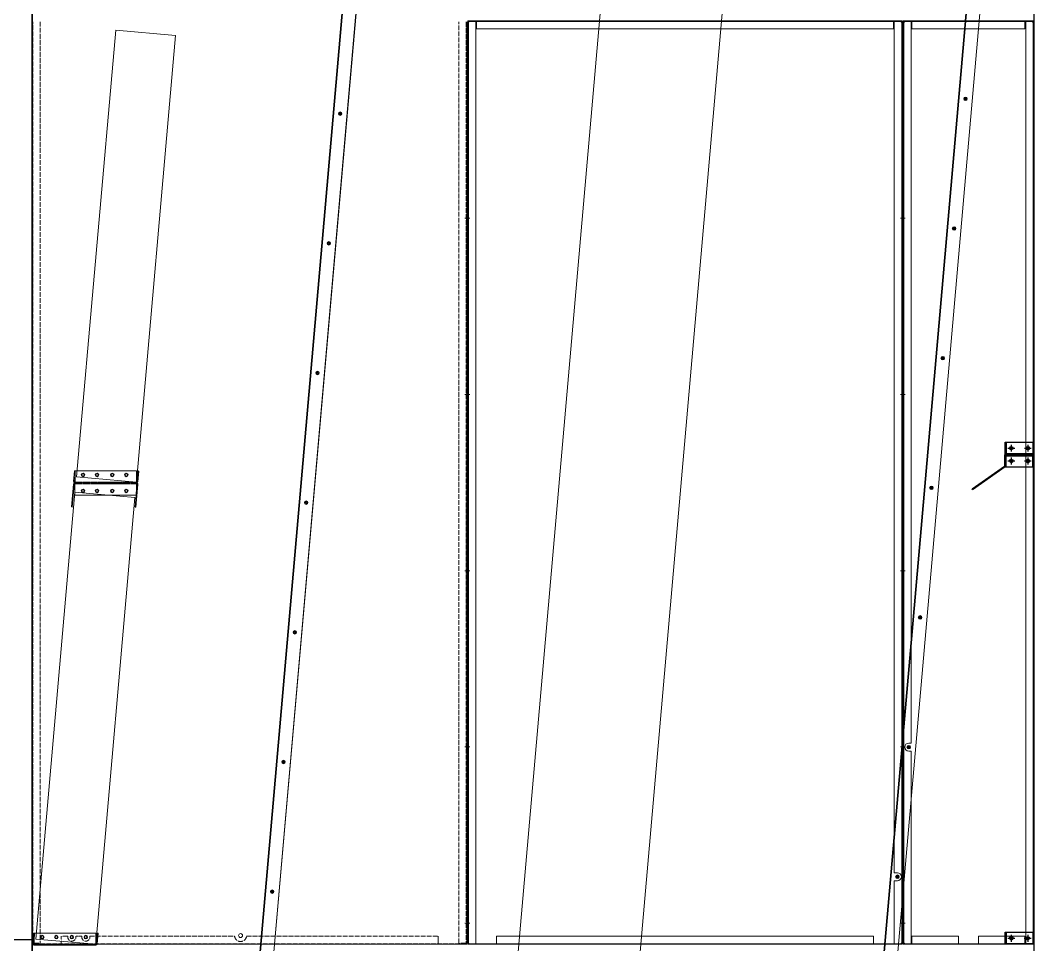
# Model space of a CAD drawing. Header units: millimetres. Extents: x 3026 to 35289, y 2869 to 25683.
# Drawn here: x 17341 to 19871, y 11332 to 13640 of the extents above; entities that cross this region are included whole.
import ezdxf

# ---------------------------------------------------------------- set-up
doc = ezdxf.new("R2010")
doc.units = ezdxf.units.MM
for name, pattern in [('CENTER', [2, 1.25, -0.25, 0.25, -0.25]), ('DASHDOT', [18.5, 12, -3, 0.5, -3]), ('DASHED', [15, 12, -3])]:
    doc.linetypes.add(name, pattern=pattern)
doc.layers.add('center', color=1, linetype='CENTER')

# ---------------------------------------------------------------- blocks, each defined once
blk = doc.blocks.new('A$C6F4E0F2E')
at = {"color": 7, "lineweight": 15}
for p, q in [((0, 2306), (0, 0)), ((3.1, 2306), (0, 2306)), ((0, 2302.9), (1.6, 2302.9)), ((1.6, 2306), (1.6, 0)), ((1.6, 2302.9), (2, 2302.9)), ((2, 2302.9), (3.1, 2302.9)), ((3.1, 2306), (3.1, 2304.4)), ((20, 2306), (3.1, 2306)), ((3.1, 2304), (3.1, 2304.4)), ((20, 2304.4), (3.1, 2304.4)), ((3.1, 2302.9), (3.1, 2304)), ((22, 2306), (20, 2306)), ((20, 2306), (20, 502.4)), ((22, 2304.4), (20, 2304.4)), ((304, 2306), (22, 2306)), ((22, 2306), (22, 2304.4)), ((22, 2306), (22, 2302.9)), ((304, 2304.4), (22, 2304.4)), ((22, 2302.9), (22, 2286)), ((33.5, 2304.4), (33.5, 2306)), ((42.5, 2304.4), (42.5, 2306)), ((158.5, 2304.4), (158.5, 2306)), ((167.5, 2304.4), (167.5, 2306)), ((283.5, 2304.4), (283.5, 2306)), ((292.5, 2304.4), (292.5, 2306)), ((306, 2306), (304, 2306)), ((304, 2306), (304, 2304.4)), ((304, 2306), (304, 2306)), ((304, 2306), (304, 2302.9)), ((304, 2304.4), (306, 2304.4)), ((304, 2286), (304, 2302.9)), ((306, 2306), (306, 0)), ((322.9, 2306), (306, 2306)), ((306, 2304.4), (322.9, 2304.4)), ((326, 2306), (322.9, 2306)), ((322.9, 2306), (322.9, 2304.4)), ((322.9, 2304), (322.9, 2304.4)), ((322.9, 2302.9), (322.9, 2304)), ((324, 2302.9), (322.9, 2302.9)), ((324.4, 2302.9), (324, 2302.9)), ((324.4, 0), (324.4, 2306)), ((326, 2302.9), (324.4, 2302.9)), ((326, 0), (326, 2306)), ((22, 2286), (304, 2286)), ((1.6, 2256), (0, 2256)), ((324.4, 2254.5), (326, 2254.5)), ((1.6, 2250), (0, 2250)), ((324.4, 2245.5), (326, 2245.5)), ((324.4, 2054.5), (326, 2054.5)), ((324.4, 2045.5), (326, 2045.5)), ((324.4, 1854.5), (326, 1854.5)), ((324.4, 1845.5), (326, 1845.5)), ((1.6, 1816), (0, 1816)), ((1.6, 1810), (0, 1810)), ((324.4, 1654.5), (326, 1654.5)), ((324.4, 1645.5), (326, 1645.5)), ((324.4, 1454.5), (326, 1454.5)), ((324.4, 1445.5), (326, 1445.5)), ((1.6, 1376), (0, 1376)), ((1.6, 1370), (0, 1370)), ((324.4, 1254.5), (326, 1254.5)), ((324.4, 1245.5), (326, 1245.5)), ((324.4, 1054.5), (326, 1054.5)), ((324.4, 1045.5), (326, 1045.5)), ((1.6, 936), (0, 936)), ((1.6, 930), (0, 930)), ((324.4, 854.5), (326, 854.5)), ((324.4, 845.5), (326, 845.5)), ((324.4, 654.5), (326, 654.5)), ((324.4, 645.5), (326, 645.5)), ((1.6, 496), (0, 496)), ((1.6, 490), (0, 490)), ((20, 502.4), (14, 502.4)), ((14, 482.4), (20, 482.4)), ((20, 482.4), (20, 0)), ((324.4, 454.5), (326, 454.5)), ((324.4, 445.5), (326, 445.5)), ((324.4, 254.5), (326, 254.5)), ((324.4, 245.5), (326, 245.5)), ((1.6, 56), (0, 56)), ((324.4, 54.5), (326, 54.5)), ((1.6, 50), (0, 50)), ((324.4, 45.5), (326, 45.5)), ((0, 3.1), (1.6, 3.1)), ((0, 0), (3.1, 0)), ((1.6, 3.1), (2, 3.1)), ((2, 3.1), (3.1, 3.1)), ((3.1, 2), (3.1, 3.1)), ((3.1, 1.6), (3.1, 2)), ((3.1, 0), (3.1, 1.6)), ((20, 1.6), (3.1, 1.6)), ((3.1, 0), (20, 0)), ((22, 1.6), (20, 1.6)), ((20, 0), (22, 0)), ((22, 20), (22, 3.1)), ((138, 20), (22, 20)), ((22, 3.1), (22, 0)), ((22, 1.6), (222, 1.6)), ((22, 0), (22, 0)), ((22, 0), (163, 0)), ((33.5, 1.6), (33.5, 0)), ((42.5, 1.6), (42.5, 0)), ((138, 20), (138, 3.1)), ((138, 0), (138, 3.1)), ((188, 1.6), (138, 1.6)), ((188, 0), (138, 0)), ((158.5, 1.6), (158.5, 0)), ((163, 0), (222, 0)), ((167.5, 1.6), (167.5, 0)), ((188, 3.1), (188, 20)), ((304, 20), (188, 20)), ((188, 3.1), (188, 0)), ((222, 1.6), (304, 1.6)), ((222, 0), (304, 0)), ((283.5, 1.6), (283.5, 0)), ((292.5, 1.6), (292.5, 0)), ((304, 3.1), (304, 20)), ((304, 0), (304, 3.1)), ((306, 1.6), (304, 1.6)), ((304, 0), (304, 1.6)), ((306, 0), (304, 0)), ((304, 0), (304, 0)), ((322.9, 1.6), (306, 1.6)), ((306, 0), (322.9, 0)), ((324, 3.1), (322.9, 3.1)), ((322.9, 3.1), (322.9, 2)), ((322.9, 2), (322.9, 1.6)), ((322.9, 0), (322.9, 1.6)), ((326, 0), (322.9, 0)), ((324.4, 3.1), (324, 3.1)), ((326, 3.1), (324.4, 3.1))]:
    blk.add_line(p, q, dxfattribs=at)
for centre in [(155.7, 2111.2), (127.3, 1787.5), (99, 1463.7), (70.7, 1139.9), (42.4, 816.2), (14, 492.4)]:
    blk.add_circle(centre, 4.5, dxfattribs=at)
blk.add_arc((14, 492.4), 10, 90, 270, dxfattribs=at)
blk = doc.blocks.new('A$C5F044F0A')
at = {"color": 7, "lineweight": 13, "ltscale": 0.055146}
blk.add_line((2.3, 30.2), (0, 3.8), dxfattribs=at)
at = {"color": 7, "lineweight": 13, "ltscale": 0.004167}
for p, q in [((4.3, 30), (2.3, 30.2)), ((162.8, 29.8), (160.8, 30))]:
    blk.add_line(p, q, dxfattribs=at)
at = {"color": 7, "lineweight": 13, "ltscale": 0.319506}
for p, q in [((156.9, 30), (3.5, 30)), ((156.9, 0), (3.5, 0))]:
    blk.add_line(p, q, dxfattribs=at)
at = {"color": 7, "lineweight": 13, "ltscale": 0.055208}
for p, q in [((3.5, 3.5), (3.5, 30)), ((156.9, 3.5), (156.9, 30)), ((156.9, 30), (156.9, 3.5))]:
    blk.add_line(p, q, dxfattribs=at)
at = {"color": 7, "linetype": 'DASHED', "lineweight": 13, "ltscale": 0.055208}
blk.add_line((3.5, 30), (3.5, 3.5), dxfattribs=at)
at = {"color": 7, "linetype": 'DASHED', "lineweight": 13, "ltscale": 0.001633}
blk.add_line((4.3, 30), (3.5, 30), dxfattribs=at)
at = {"color": 7, "linetype": 'DASHED', "lineweight": 13, "ltscale": 0.019427}
blk.add_line((4.3, 30), (3.5, 20.7), dxfattribs=at)
at = {"color": 7, "lineweight": 13, "ltscale": 0.317873}
blk.add_line((156.9, 30), (4.3, 30), dxfattribs=at)
at = {"color": 7, "lineweight": 13, "ltscale": 0.055693}
for p, q in [((160.8, 30), (158.5, 3.4)), ((162.8, 29.8), (160.5, 3.2))]:
    blk.add_line(p, q, dxfattribs=at)
at = {"color": 7, "lineweight": 13, "ltscale": 0.035719}
blk.add_line((3.5, 20.7), (2, 3.6), dxfattribs=at)
at = {"color": 7, "lineweight": 13, "ltscale": 0.007292}
for p, q in [((3.5, 3.5), (3.5, 0)), ((156.9, 3.5), (156.9, 0))]:
    blk.add_line(p, q, dxfattribs=at)
at = {"color": 7, "linetype": 'DASHED', "lineweight": 13, "ltscale": 0.003125}
blk.add_line((3.5, 2), (3.5, 3.5), dxfattribs=at)
at = {"color": 7, "linetype": 'DASHED', "lineweight": 13, "ltscale": 0.319506}
blk.add_line((3.5, 2), (156.9, 2), dxfattribs=at)
at = {"color": 7, "linetype": 'DASHED', "lineweight": 13, "ltscale": 0.004167}
for p, q in [((3.5, 0), (3.5, 2)), ((14.5, 0), (14.5, 2)), ((14.5, 0), (14.5, 2)), ((14.5, 0), (14.5, 2)), ((14.5, 0), (14.5, 2)), ((14.5, 0), (14.5, 2)), ((14.5, 0), (14.5, 2)), ((14.5, 0), (14.5, 2)), ((14.5, 0), (14.5, 2)), ((14.5, 0), (14.5, 2)), ((14.5, 0), (14.5, 2)), ((14.5, 0), (14.5, 2)), ((23.5, 0), (23.5, 2)), ((23.5, 0), (23.5, 2)), ((23.5, 0), (23.5, 2)), ((23.5, 0), (23.5, 2)), ((23.5, 0), (23.5, 2)), ((23.5, 0), (23.5, 2)), ((23.5, 0), (23.5, 2)), ((23.5, 0), (23.5, 2)), ((23.5, 0), (23.5, 2)), ((23.5, 0), (23.5, 2)), ((23.5, 0), (23.5, 2)), ((70, 0), (70, 2)), ((70, 0), (70, 2)), ((70, 0), (70, 2)), ((70, 0), (70, 2)), ((70, 0), (70, 2)), ((70, 0), (70, 2)), ((70, 0), (70, 2)), ((70, 0), (70, 2)), ((70, 0), (70, 2)), ((70, 0), (70, 2)), ((70, 0), (70, 2)), ((90, 0), (90, 2)), ((90, 0), (90, 2)), ((90, 0), (90, 2)), ((90, 0), (90, 2)), ((90, 0), (90, 2)), ((90, 0), (90, 2)), ((90, 0), (90, 2)), ((90, 0), (90, 2)), ((90, 0), (90, 2)), ((90, 0), (90, 2)), ((90, 0), (90, 2)), ((156.9, 0), (156.9, 2)), ((161.6, 16.7), (159.6, 16.8)), ((161.6, 16.7), (159.6, 16.8)), ((162.2, 22.6), (160.2, 22.8)), ((162.2, 22.6), (160.2, 22.8))]:
    blk.add_line(p, q, dxfattribs=at)
at = {"color": 7, "lineweight": 13, "ltscale": 0.003125}
blk.add_line((156.9, 2), (156.9, 3.5), dxfattribs=at)
at = {"color": 7, "lineweight": 13, "ltscale": 0.000261465}
for p, q in [((157, 2), (156.9, 2)), ((156.9, 0), (157, 0))]:
    blk.add_line(p, q, dxfattribs=at)
at = {"color": 7, "lineweight": 13}
for centre in [(23.5, 20), (58.5, 20), (96.9, 20), (131.9, 20)]:
    blk.add_circle(centre, 3, dxfattribs=at)
for centre, radius, start, end in [((3.5, 3.5), 3.5, 175, 270), ((3.5, 3.5), 1.5, 175, 270), ((157, 3.5), 1.5, 270, 355), ((157, 3.5), 3.5, 270, 355)]:
    blk.add_arc(centre, radius, start, end, dxfattribs=at)
blk = doc.blocks.new('A$C7B6532BF')
at = {"color": 5, "lineweight": 5}
for p, q in [((239.1, 2732.8), (0, 0)), ((848.7, 2732.8), (239.1, 2732.8)), ((609.6, 0), (848.7, 2732.8)), ((0, 0), (609.6, 0))]:
    blk.add_line(p, q, dxfattribs=at)
blk = doc.blocks.new('A$C493D0A01')
at = {"color": 5, "lineweight": 5}
for p, q in [((848.7, 2732.8), (1153.5, 2732.8)), ((609.6, 0), (914.4, 0))]:
    blk.add_line(p, q, dxfattribs=at)
at = {"lineweight": 5}
for p in [(0, 0), (914.4, 0)]:
    blk.add_blockref('A$C7B6532BF', p, dxfattribs=at)
blk = doc.blocks.new('A$C5DDF0D69')
at = {"color": 7, "lineweight": 13, "ltscale": 0.118431}
for p, q in [((0, 0.3), (5, 57)), ((2, 0.2), (6.9, 56.8))]:
    blk.add_line(p, q, dxfattribs=at)
at = {"color": 7, "lineweight": 13, "ltscale": 0.000626001}
for p, q in [((8.7, 60.2), (8.4, 60.2)), ((8.7, 58.2), (8.4, 58.2))]:
    blk.add_line(p, q, dxfattribs=at)
at = {"color": 7, "lineweight": 13, "ltscale": 0.31935}
for p, q in [((162, 60.2), (8.7, 60.2)), ((162, 30.2), (8.7, 30.2))]:
    blk.add_line(p, q, dxfattribs=at)
at = {"color": 7, "linetype": 'DASHED', "lineweight": 13, "ltscale": 0.004167}
for p, q in [((8.7, 58.2), (8.7, 60.2)), ((75, 60.2), (75, 58.2)), ((75, 60.2), (75, 58.2)), ((75, 60.2), (75, 58.2)), ((75, 60.2), (75, 58.2)), ((75, 60.2), (75, 58.2)), ((75, 60.2), (75, 58.2)), ((75, 60.2), (75, 58.2)), ((75, 60.2), (75, 58.2)), ((75, 60.2), (75, 58.2)), ((75, 60.2), (75, 58.2)), ((75, 60.2), (75, 58.2)), ((95, 60.2), (95, 58.2)), ((95, 60.2), (95, 58.2)), ((95, 60.2), (95, 58.2)), ((95, 60.2), (95, 58.2)), ((95, 60.2), (95, 58.2)), ((95, 60.2), (95, 58.2)), ((95, 60.2), (95, 58.2)), ((95, 60.2), (95, 58.2)), ((95, 60.2), (95, 58.2)), ((95, 60.2), (95, 58.2)), ((95, 60.2), (95, 58.2)), ((162, 58.2), (162, 60.2)), ((164.3, 41.9), (162.3, 42.1)), ((164.3, 41.9), (162.3, 42.1)), ((164.3, 41.9), (162.3, 42.1)), ((164.3, 41.9), (162.3, 42.1)), ((164.3, 41.9), (162.3, 42.1)), ((164.3, 41.9), (162.3, 42.1)), ((164.3, 41.9), (162.3, 42.1)), ((164.3, 41.9), (162.3, 42.1)), ((164.3, 41.9), (162.3, 42.1)), ((164.3, 41.9), (162.3, 42.1)), ((164.3, 41.9), (162.3, 42.1)), ((164.8, 47.9), (162.8, 48.1)), ((164.8, 47.9), (162.8, 48.1)), ((164.8, 47.9), (162.8, 48.1)), ((164.8, 47.9), (162.8, 48.1)), ((164.8, 47.9), (162.8, 48.1)), ((164.8, 47.9), (162.8, 48.1)), ((164.8, 47.9), (162.8, 48.1)), ((164.8, 47.9), (162.8, 48.1)), ((164.8, 47.9), (162.8, 48.1)), ((164.8, 47.9), (162.8, 48.1)), ((164.8, 47.9), (162.8, 48.1)), ((161.4, 9), (159.4, 9.2)), ((161.4, 9), (159.4, 9.2)), ((161.9, 15), (159.9, 15.2)), ((161.9, 15), (159.9, 15.2))]:
    blk.add_line(p, q, dxfattribs=at)
at = {"color": 7, "lineweight": 13, "ltscale": 0.007292}
for p, q in [((8.7, 56.7), (8.7, 60.2)), ((162, 56.7), (162, 60.2))]:
    blk.add_line(p, q, dxfattribs=at)
at = {"color": 7, "linetype": 'DASHED', "lineweight": 13, "ltscale": 0.31935}
blk.add_line((162, 58.2), (8.7, 58.2), dxfattribs=at)
at = {"color": 7, "lineweight": 13, "ltscale": 0.003125}
blk.add_line((8.7, 58.2), (8.7, 56.7), dxfattribs=at)
at = {"color": 7, "lineweight": 13, "ltscale": 0.055208}
for p, q in [((8.7, 56.7), (8.7, 30.2)), ((8.7, 30.2), (8.7, 56.7)), ((162, 30.2), (162, 56.7))]:
    blk.add_line(p, q, dxfattribs=at)
at = {"color": 7, "lineweight": 13, "ltscale": 0.117885}
blk.add_line((160.6, 0), (165.5, 56.4), dxfattribs=at)
at = {"color": 7, "linetype": 'DASHED', "lineweight": 13, "ltscale": 0.003125}
blk.add_line((162, 58.2), (162, 56.7), dxfattribs=at)
at = {"color": 7, "linetype": 'DASHED', "lineweight": 13, "ltscale": 0.055208}
blk.add_line((162, 56.7), (162, 30.2), dxfattribs=at)
at = {"color": 7, "lineweight": 13, "ltscale": 0.035719}
blk.add_line((162, 39.5), (163.5, 56.5), dxfattribs=at)
at = {"color": 7, "lineweight": 13, "ltscale": 0.317661}
blk.add_line((161.2, 30.2), (8.7, 30.2), dxfattribs=at)
at = {"color": 7, "lineweight": 13, "ltscale": 0.062739}
blk.add_line((158.6, 0.2), (161.2, 30.2), dxfattribs=at)
at = {"color": 7, "linetype": 'DASHED', "lineweight": 13, "ltscale": 0.019427}
blk.add_line((161.2, 30.2), (162, 39.5), dxfattribs=at)
at = {"color": 7, "linetype": 'DASHED', "lineweight": 13, "ltscale": 0.001689}
blk.add_line((162, 30.2), (161.2, 30.2), dxfattribs=at)
at = {"color": 7, "lineweight": 13, "ltscale": 0.004167}
for p, q in [((2, 0.2), (0, 0.3)), ((160.6, 0), (158.6, 0.2))]:
    blk.add_line(p, q, dxfattribs=at)
at = {"color": 7, "lineweight": 13}
for centre in [(28.7, 40.2), (63.7, 40.2), (102.1, 40.2), (137.1, 40.2)]:
    blk.add_circle(centre, 3, dxfattribs=at)
for centre, radius, start, end in [((8.4, 56.7), 3.5, 90, 175), ((8.4, 56.7), 1.5, 90, 175), ((162, 56.7), 3.5, 355, 90), ((162, 56.7), 1.5, 355, 90)]:
    blk.add_arc(centre, radius, start, end, dxfattribs=at)
blk = doc.blocks.new('A$C7AF137E1')
at = {"color": 7, "lineweight": 13, "ltscale": 0.004}
for p, q in [((0, 35), (0, 33.4)), ((2700, 35), (2700, 33.4))]:
    blk.add_line(p, q, dxfattribs=at)
at = {"color": 7, "lineweight": 13}
for p, q in [((2700, 35), (0, 35)), ((2700, 33.4), (0, 33.4)), ((2700, 0), (0, 0))]:
    blk.add_line(p, q, dxfattribs=at)
at = {"color": 7, "lineweight": 13, "ltscale": 0.00375}
for p, q in [((0, 31.9), (0, 33.4)), ((2700, 31.9), (2700, 33.4))]:
    blk.add_line(p, q, dxfattribs=at)
at = {"color": 7, "lineweight": 13, "ltscale": 0.07975}
for p, q in [((0, 0), (0, 31.9)), ((2700, 31.9), (2700, 0))]:
    blk.add_line(p, q, dxfattribs=at)
at = {"color": 7, "linetype": 'DASHDOT', "lineweight": 13, "ltscale": 0.0195}
for p, q in [((53.9, 17.5), (46.1, 17.5)), ((50, 21.4), (50, 13.6)), ((378.9, 17.5), (371.1, 17.5)), ((375, 21.4), (375, 13.6)), ((703.9, 17.5), (696.1, 17.5)), ((700, 21.4), (700, 13.6)), ((1028.9, 17.5), (1021.1, 17.5)), ((1025, 21.4), (1025, 13.6)), ((1353.9, 17.5), (1346.1, 17.5)), ((1350, 21.4), (1350, 13.6)), ((1678.9, 17.5), (1671.1, 17.5)), ((1675, 21.4), (1675, 13.6)), ((2003.9, 17.5), (1996.1, 17.5)), ((2000, 21.4), (2000, 13.6)), ((2328.9, 17.5), (2321.1, 17.5)), ((2325, 21.4), (2325, 13.6)), ((2653.9, 17.5), (2646.1, 17.5)), ((2650, 21.4), (2650, 13.6))]:
    blk.add_line(p, q, dxfattribs=at)
at = {"color": 7, "lineweight": 13}
for centre in [(50, 17.5), (375, 17.5), (700, 17.5), (1025, 17.5), (1350, 17.5), (1675, 17.5), (2000, 17.5), (2325, 17.5), (2650, 17.5)]:
    blk.add_circle(centre, 3, dxfattribs=at)
blk = doc.blocks.new('A$C586E2F7A')
at = {"color": 7, "lineweight": 15}
for p, q in [((0, 2306), (0, 0)), ((0, 2306), (3.1, 2306)), ((0, 2302.9), (1.6, 2302.9)), ((1.6, 2306), (1.6, 0)), ((1.6, 2302.9), (2, 2302.9)), ((2, 2302.9), (3.1, 2302.9)), ((3.1, 2306), (3.1, 2304.4)), ((20, 2306), (3.1, 2306)), ((20, 2304.4), (3.1, 2304.4)), ((3.1, 2304), (3.1, 2304.4)), ((3.1, 2302.9), (3.1, 2304)), ((22, 2306), (20, 2306)), ((20, 0), (20, 2306)), ((22, 2304.4), (20, 2304.4)), ((1063, 2306), (22, 2306)), ((22, 2306), (22, 2302.9)), ((22, 2306), (22, 2304.4)), ((1063, 2304.4), (22, 2304.4)), ((22, 2302.9), (22, 2286)), ((35.5, 2304.4), (35.5, 2306)), ((44.5, 2304.4), (44.5, 2306)), ((235.5, 2304.4), (235.5, 2306)), ((244.5, 2304.4), (244.5, 2306)), ((435.5, 2304.4), (435.5, 2306)), ((444.5, 2304.4), (444.5, 2306)), ((640.5, 2304.4), (640.5, 2306)), ((649.5, 2304.4), (649.5, 2306)), ((840.5, 2304.4), (840.5, 2306)), ((849.5, 2304.4), (849.5, 2306)), ((1040.5, 2304.4), (1040.5, 2306)), ((1049.5, 2304.4), (1049.5, 2306)), ((1063, 2306), (1063, 2306)), ((1063, 2306), (1063, 2302.9)), ((1065, 2306), (1063, 2306)), ((1063, 2306), (1063, 2304.4)), ((1065, 2304.4), (1063, 2304.4)), ((1063, 2286), (1063, 2302.9)), ((1081.9, 2306), (1065, 2306)), ((1065, 2306), (1065, 178.8)), ((1081.9, 2304.4), (1065, 2304.4)), ((1081.9, 2306), (1081.9, 2304.4)), ((1081.9, 2306), (1085, 2306)), ((1081.9, 2304), (1081.9, 2304.4)), ((1081.9, 2302.9), (1081.9, 2304)), ((1083, 2302.9), (1081.9, 2302.9)), ((1083.4, 2302.9), (1083, 2302.9)), ((1083.4, 0), (1083.4, 2306)), ((1085, 2302.9), (1083.4, 2302.9)), ((1085, 0), (1085, 2306)), ((22, 2286), (1063, 2286)), ((1.6, 2257.5), (0, 2257.5)), ((1083.4, 2257.5), (1085, 2257.5)), ((1.6, 2248.5), (0, 2248.5)), ((1083.4, 2248.5), (1085, 2248.5)), ((1.6, 1817.5), (0, 1817.5)), ((1.6, 1808.5), (0, 1808.5)), ((1083.4, 1817.5), (1085, 1817.5)), ((1083.4, 1808.5), (1085, 1808.5)), ((1.6, 1377.5), (0, 1377.5)), ((1.6, 1368.5), (0, 1368.5)), ((1083.4, 1377.5), (1085, 1377.5)), ((1083.4, 1368.5), (1085, 1368.5)), ((1.6, 937.5), (0, 937.5)), ((1083.4, 937.5), (1085, 937.5)), ((1.6, 928.5), (0, 928.5)), ((1083.4, 928.5), (1085, 928.5)), ((1.6, 497.5), (0, 497.5)), ((1.6, 488.5), (0, 488.5)), ((1083.4, 497.5), (1085, 497.5)), ((1083.4, 488.5), (1085, 488.5)), ((1065, 158.8), (1065, 0)), ((1.6, 56), (0, 56)), ((1083.4, 56), (1085, 56)), ((1.6, 50), (0, 50)), ((1083.4, 50), (1085, 50)), ((0, 3.1), (1.6, 3.1)), ((3.1, 0), (0, 0)), ((1.6, 3.1), (2, 3.1)), ((2, 3.1), (3.1, 3.1)), ((3.1, 3.1), (3.1, 2)), ((3.1, 2), (3.1, 1.6)), ((20, 1.6), (3.1, 1.6)), ((3.1, 0), (3.1, 1.6)), ((3.1, 0), (20, 0)), ((22, 1.6), (20, 1.6)), ((22, 0), (20, 0)), ((22, 1.6), (22, 0)), ((22, 1.6), (100, 1.6)), ((22, 1.6), (72, 1.6)), ((22, 1.6), (22, 1.6)), ((22, 0), (100, 0)), ((22, 0), (22, 0)), ((22, 0), (22, 0)), ((22, 0), (72, 0)), ((35.5, 1.6), (35.5, 0)), ((44.5, 1.6), (44.5, 0)), ((1013, 20), (72, 20)), ((72, 3.1), (72, 20)), ((72, 3.1), (72, 0)), ((100, 1.6), (985, 1.6)), ((100, 0), (100, 1.6)), ((100, 0), (985, 0)), ((235.5, 1.6), (235.5, 0)), ((244.5, 1.6), (244.5, 0)), ((435.5, 1.6), (435.5, 0)), ((444.5, 1.6), (444.5, 0)), ((640.5, 1.6), (640.5, 0)), ((649.5, 1.6), (649.5, 0)), ((840.5, 1.6), (840.5, 0)), ((849.5, 1.6), (849.5, 0)), ((985, 1.6), (1063, 1.6)), ((985, 0), (985, 1.6)), ((985, 0), (1063, 0)), ((1013, 20), (1013, 3.1)), ((1013, 0), (1013, 3.1)), ((1063, 1.6), (1013, 1.6)), ((1063, 0), (1013, 0)), ((1040.5, 1.6), (1040.5, 0)), ((1049.5, 1.6), (1049.5, 0)), ((1065, 1.6), (1063, 1.6)), ((1063, 1.6), (1063, 1.6)), ((1063, 0), (1063, 1.6)), ((1065, 0), (1063, 0)), ((1063, 0), (1063, 0)), ((1063, 0), (1063, 0)), ((1081.9, 1.6), (1065, 1.6)), ((1065, 0), (1081.9, 0)), ((1083, 3.1), (1081.9, 3.1)), ((1081.9, 3.1), (1081.9, 2)), ((1081.9, 2), (1081.9, 1.6)), ((1081.9, 0), (1081.9, 1.6)), ((1081.9, 0), (1085, 0)), ((1083.4, 3.1), (1083, 3.1)), ((1085, 3.1), (1083.4, 3.1))]:
    blk.add_line(p, q, dxfattribs=at)
at = {"lineweight": 5}
for p, q in [((1072.7, 178.8), (1065, 178.8)), ((1072.7, 158.8), (1065, 158.8))]:
    blk.add_line(p, q, dxfattribs=at)
blk.add_circle((1072.7, 168.8), 4.5, dxfattribs=at)
blk.add_arc((1072.7, 168.8), 10, 270, 90, dxfattribs=at)
blk = doc.blocks.new('A$C7183523C')
at = {"color": 7}
for p, q in [((0, 30), (71, 30)), ((2, 30), (2, 2)), ((69, 30), (69, 2)), ((2, 2), (69, 2))]:
    blk.add_line(p, q, dxfattribs=at)
for p, q in [((0, 0), (0, 30)), ((0, 30), (71, 30)), ((71, 30), (71, 0)), ((71, 0), (0, 0))]:
    blk.add_line(p, q)
for centre, radius in [((15, 15), 4.5), ((15, 15), 4.5), ((15, 15), 3), ((56, 15), 4.5), ((56, 15), 4.5), ((56, 15), 3)]:
    blk.add_circle(centre, radius)
at = {"layer": 'center'}
for p, q in [((6.5, 15), (23.5, 15)), ((15, 23.5), (15, 6.5)), ((47.5, 15), (64.5, 15)), ((56, 23.5), (56, 6.5))]:
    blk.add_line(p, q, dxfattribs=at)
blk = doc.blocks.new('A$C591A019A')
at = {"color": 7}
for p, q in [((83.1, 119.4), (154.1, 119.4)), ((85.1, 119.4), (85.1, 91.4)), ((152.1, 119.4), (152.1, 91.4)), ((154.1, 119.4), (154.1, 64.4)), ((85.1, 91.4), (152.1, 91.4)), ((85.1, 85.4), (152.1, 85.4)), ((85.1, 57.4), (85.1, 85.4)), ((152.1, 57.4), (152.1, 85.4)), ((83.1, 57.4), (154.1, 57.4))]:
    blk.add_line(p, q, dxfattribs=at)
for p, q in [((83.1, 89.4), (83.1, 119.4)), ((83.1, 119.4), (154.1, 119.4)), ((154.1, 119.4), (154.1, 89.4)), ((83.1, 87.4), (81.1, 87.4)), ((81.1, 87.4), (81.1, 58.4)), ((154.1, 89.4), (83.1, 89.4)), ((154.1, 87.4), (83.1, 87.4)), ((83.1, 87.4), (83.1, 57.4)), ((83.1, 87.4), (83.1, 57.4)), ((83.1, 57.4), (83.1, 87.4)), ((154.1, 57.4), (154.1, 87.4)), ((81.1, 58.4), (0, 1.6)), ((83.1, 57.4), (1.1, 0)), ((83.1, 57.4), (154.1, 57.4)), ((1.1, 0), (0, 1.6))]:
    blk.add_line(p, q)
for centre, radius in [((98.1, 104.4), 4.5), ((98.1, 104.4), 4.5), ((98.1, 104.4), 4.5), ((98.1, 104.4), 4.5), ((98.1, 104.4), 3), ((139.1, 104.4), 4.5), ((139.1, 104.4), 4.5), ((139.1, 104.4), 4.5), ((139.1, 104.4), 4.5), ((139.1, 104.4), 3), ((98.1, 72.4), 4.5), ((98.1, 72.4), 4.5), ((98.1, 72.4), 4.5), ((98.1, 72.4), 4.5), ((139.1, 72.4), 4.5), ((139.1, 72.4), 4.5), ((139.1, 72.4), 4.5), ((139.1, 72.4), 4.5), ((98.1, 72.4), 3), ((139.1, 72.4), 3)]:
    blk.add_circle(centre, radius)
at = {"layer": 'center'}
for p, q in [((89.6, 104.4), (106.6, 104.4)), ((89.6, 104.4), (106.6, 104.4)), ((98.1, 112.9), (98.1, 95.9)), ((98.1, 112.9), (98.1, 95.9)), ((130.6, 104.4), (147.6, 104.4)), ((130.6, 104.4), (147.6, 104.4)), ((139.1, 112.9), (139.1, 95.9)), ((139.1, 112.9), (139.1, 95.9)), ((98.1, 80.9), (98.1, 63.9)), ((98.1, 80.9), (98.1, 63.9)), ((139.1, 80.9), (139.1, 63.9)), ((139.1, 80.9), (139.1, 63.9)), ((89.6, 72.4), (106.6, 72.4)), ((89.6, 72.4), (106.6, 72.4)), ((130.6, 72.4), (147.6, 72.4)), ((130.6, 72.4), (147.6, 72.4))]:
    blk.add_line(p, q, dxfattribs=at)
blk = doc.blocks.new('1')
at = {"ltscale": 500}
for p, q in [((17371.1, 10828.7), (17371.1, 14428.7)), ((17371.1, 14036.7), (17371.1, 10833.8)), ((17371.1, 14030.7), (17371.1, 10830.7))]:
    blk.add_line(p, q, dxfattribs=at)
for p, q in [((19871.1, 14430.7), (19871.1, 10830.7)), ((17371.1, 11344.2), (15941.1, 11344.2))]:
    blk.add_line(p, q)
at = {"color": 7, "lineweight": 13}
for p, q in [((17371.1, 11335.5), (17371.1, 13635.9)), ((18456.1, 13635.9), (18456.1, 11335.5)), ((18453.3, 11332.7), (17373.9, 11332.7))]:
    blk.add_line(p, q, dxfattribs=at)
at = {"color": 7, "linetype": 'DASHED', "lineweight": 13}
for p, q in [((17372.7, 11335.5), (17372.7, 13635.9)), ((17391.1, 13636.2), (17391.1, 11335.2)), ((18436.1, 11335.2), (18436.1, 13636.2)), ((18454.5, 13635.9), (18454.5, 11335.5)), ((17514.6, 11352.7), (17876.3, 11352.7)), ((17906, 11352.7), (18384.2, 11352.7)), ((18453.3, 11334.3), (17373.9, 11334.3))]:
    blk.add_line(p, q, dxfattribs=at)
at = {"color": 7, "linetype": 'DASHED', "lineweight": 13, "ltscale": 0.005}
for p, q in [((17372.7, 13148.7), (17371.1, 13148.7)), ((17372.7, 13142.7), (17371.1, 13142.7)), ((18456.1, 13148.7), (18454.5, 13148.7)), ((18456.1, 13142.7), (18454.5, 13142.7)), ((17372.7, 12708.7), (17371.1, 12708.7)), ((17372.7, 12702.7), (17371.1, 12702.7)), ((18456.1, 12708.7), (18454.5, 12708.7)), ((18456.1, 12702.7), (18454.5, 12702.7)), ((17372.7, 12268.7), (17371.1, 12268.7)), ((17372.7, 12262.7), (17371.1, 12262.7)), ((18456.1, 12268.7), (18454.5, 12268.7)), ((18456.1, 12262.7), (18454.5, 12262.7)), ((17372.7, 11828.7), (17371.1, 11828.7)), ((17372.7, 11822.7), (17371.1, 11822.7)), ((18456.1, 11828.7), (18454.5, 11828.7)), ((18456.1, 11822.7), (18454.5, 11822.7)), ((17372.7, 11388.7), (17371.1, 11388.7)), ((18456.1, 11388.7), (18454.5, 11388.7)), ((17372.7, 11382.7), (17371.1, 11382.7)), ((18456.1, 11382.7), (18454.5, 11382.7)), ((17406.6, 11332.7), (17406.6, 11334.3)), ((17415.6, 11332.7), (17415.6, 11334.3)), ((17443, 11332.7), (17443, 11334.3)), ((17806.6, 11332.7), (17806.6, 11334.3)), ((17815.6, 11332.7), (17815.6, 11334.3)), ((18011.6, 11332.7), (18011.6, 11334.3)), ((18020.6, 11332.7), (18020.6, 11334.3)), ((18211.6, 11332.7), (18211.6, 11334.3)), ((18220.6, 11332.7), (18220.6, 11334.3)), ((18384.2, 11332.7), (18384.2, 11334.3)), ((18411.6, 11332.7), (18411.6, 11334.3)), ((18420.6, 11332.7), (18420.6, 11334.3))]:
    blk.add_line(p, q, dxfattribs=at)
at = {"color": 1, "lineweight": 5}
for p, q in [((18451.3, 13145.7), (18463.3, 13145.7)), ((19538.3, 13145.7), (19550.3, 13145.7)), ((18451.3, 12705.7), (18463.3, 12705.7)), ((19538.3, 12705.7), (19550.3, 12705.7)), ((18451.3, 12265.7), (18463.3, 12265.7)), ((19538.3, 12265.7), (19550.3, 12265.7)), ((18451.3, 11825.7), (18463.3, 11825.7)), ((19538.3, 11825.7), (19550.3, 11825.7)), ((18451.3, 11385.7), (18463.3, 11385.7)), ((19538.3, 11385.7), (19550.3, 11385.7))]:
    blk.add_line(p, q, dxfattribs=at)
at = {"color": 7, "lineweight": 13, "ltscale": 0.00875}
for p, q in [((17371.1, 11335.5), (17373.9, 11335.5)), ((17373.9, 11335.5), (17373.9, 11332.7)), ((18453.3, 11335.5), (18453.3, 11332.7)), ((18456.1, 11335.5), (18453.3, 11335.5))]:
    blk.add_line(p, q, dxfattribs=at)
at = {"color": 7, "lineweight": 13, "ltscale": 0.0009375}
for p, q in [((17371.1, 11335.2), (17371.1, 11335.5)), ((17372.7, 11335.2), (17372.7, 11335.5)), ((18454.5, 11335.5), (18454.5, 11335.2)), ((18456.1, 11335.5), (18456.1, 11335.2))]:
    blk.add_line(p, q, dxfattribs=at)
at = {"color": 7, "lineweight": 13, "ltscale": 0.005}
for p, q in [((17371.1, 11335.2), (17372.7, 11335.2)), ((18456.1, 11335.2), (18454.5, 11335.2)), ((17371.1, 11332.7), (17371.1, 11334.3)), ((18453.3, 11332.7), (18453.3, 11334.3)), ((18456.1, 11332.7), (18456.1, 11334.3))]:
    blk.add_line(p, q, dxfattribs=at)
at = {"color": 7, "lineweight": 13, "ltscale": 0.00375}
for p, q in [((17373.9, 11335.2), (17372.7, 11335.2)), ((18453.3, 11335.2), (18454.5, 11335.2))]:
    blk.add_line(p, q, dxfattribs=at)
at = {"color": 7, "linetype": 'DASHED', "lineweight": 13, "ltscale": 0.05375}
for p, q in [((17391.1, 11335.2), (17373.9, 11335.2)), ((17443, 11335.5), (17443, 11352.7)), ((18384.2, 11352.7), (18384.2, 11335.5)), ((18453.3, 11335.2), (18436.1, 11335.2))]:
    blk.add_line(p, q, dxfattribs=at)
at = {"color": 7, "linetype": 'DASHED', "lineweight": 13, "ltscale": 0.053131}
blk.add_line((17443, 11352.7), (17460, 11352.7), dxfattribs=at)
at = {"color": 7, "linetype": 'DASHED', "lineweight": 13, "ltscale": 0.00375}
for p, q in [((17443, 11334.3), (17443, 11335.5)), ((18384.2, 11334.3), (18384.2, 11335.5))]:
    blk.add_line(p, q, dxfattribs=at)
at = {"color": 7, "linetype": 'DASHED', "lineweight": 13, "ltscale": 0.048138}
blk.add_line((17479.6, 11352.7), (17495, 11352.7), dxfattribs=at)
at = {"color": 7, "lineweight": 13, "ltscale": 0.009063}
for p, q in [((17371.1, 11334.3), (17373.9, 11334.3)), ((17371.1, 11332.7), (17373.9, 11332.7)), ((18456.1, 11334.3), (18453.3, 11334.3)), ((18456.1, 11332.7), (18453.3, 11332.7))]:
    blk.add_line(p, q, dxfattribs=at)
at = {"color": 7, "linetype": 'DASHED', "lineweight": 13, "ltscale": 0.004135}
blk.add_line((17373.9, 11333), (17373.9, 11334.3), dxfattribs=at)
at = {"color": 7, "lineweight": 13, "ltscale": 0.000864609}
blk.add_line((17373.9, 11332.7), (17373.9, 11333), dxfattribs=at)
at = {"color": 5, "lineweight": 5}
for points in [[(17481.7, 12499.8), (17631.1, 12486.7), (17728.7, 13602.4), (17579.3, 13615.5)], [(17380.1, 11345.8), (17529.5, 11332.7), (17627.1, 12448.4), (17477.7, 12461.5)]]:
    blk.add_lwpolyline(points, close=True, dxfattribs=at)
at = {"color": 7, "lineweight": 13}
for centre in [(18139.8, 13406.9), (18111.5, 13083.2), (18083.2, 12759.4), (18054.8, 12435.6), (18026.5, 12111.9), (17998.2, 11788.1), (17969.9, 11464.3), (17396.1, 11350.7), (17431.1, 11350.7), (17469.8, 11350.7), (17504.8, 11350.7)]:
    blk.add_circle(centre, 4.5, dxfattribs=at)
at = {"color": 1, "lineweight": 13}
for centre in [(17497.8, 12504.7), (17532.8, 12504.7), (17570.8, 12504.7), (17605.8, 12504.7), (17497.8, 12464.7), (17532.8, 12464.7), (17570.8, 12464.7), (17605.8, 12464.7)]:
    blk.add_circle(centre, 4.5, dxfattribs=at)
at = {"color": 7, "lineweight": 5}
blk.add_circle((17891.1, 11354.7), 5, dxfattribs=at)
at = {"color": 7, "linetype": 'DASHED', "lineweight": 13}
for centre, radius, start, end in [((17469.8, 11350.7), 10, 168.463, 11.537), ((17504.8, 11350.7), 10, 168.463, 11.537), ((17891.1, 11354.7), 15, 187.6621, 352.3379)]:
    blk.add_arc(centre, radius, start, end, dxfattribs=at)
at = {"lineweight": 5}
for name, p in [('A$C493D0A01', (17954.6, 11090.7)), ('A$C586E2F7A', (18458.1, 11332.7)), ('A$C6F4E0F2E', (19545.1, 11332.7)), ('A$C5F044F0A', (17474.3, 12484.7)), ('A$C5DDF0D69', (17469, 12424.5)), ('A$C5F044F0A', (17372.7, 11330.7))]:
    blk.add_blockref(name, p, dxfattribs=at)
for p, rotation in [((19515.6, 11126.3), 85.00158515409453), ((17954.6, 11089.2), 85.0001035662264)]:
    blk.add_blockref('A$C7AF137E1', p, dxfattribs=dict(at, rotation=rotation))
for name, p in [('A$C591A019A', (19717.1, 12467.3)), ('A$C7183523C', (19800.1, 11332.7))]:
    blk.add_blockref(name, p)

msp = doc.modelspace()

# ---------------------------------------------------------------- block references
msp.add_blockref('1', (0, 0))

doc.saveas('drawing.dxf')
